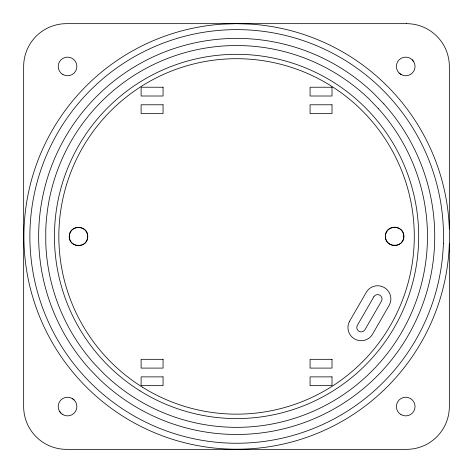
<?xml version="1.0" encoding="UTF-8"?>
<svg xmlns="http://www.w3.org/2000/svg" width="473" height="473" viewBox="0 0 473 473"><rect width="100%" height="100%" fill="white"/><g stroke="black" fill="none" stroke-linecap="round" stroke-linejoin="round"><path stroke-width="0.71" d="M236.329 23.662L221.849 24.17A212.785 212.785 0 0 0 24.034 243.861A212.785 212.785 0 0 0 236.689 449.22A212.785 212.785 0 0 0 449.344 243.861M236.5 23.662L251.535 24.17A212.785 212.785 0 0 1 449.344 229.009M399.123 73.043L401.057 74.521A9.324 9.324 0 0 0 415.046 66.445A9.324 9.324 0 0 0 401.057 58.368A9.324 9.324 0 0 0 401.057 74.521M72.203 398.485L74.137 399.969M412.314 59.852L413.798 61.786M59.462 411.226L60.946 413.154M87.73 236.506C88.238 248.798 67.946 248.089 69.318 235.861C69.566 224.385 88.28 225.036 87.73 236.506A9.218 9.218 0 0 1 73.9 244.488A9.218 9.218 0 0 1 73.9 228.524A9.218 9.218 0 0 1 87.73 236.506M403.836 236.376C404.35 248.668 384.058 247.958 385.424 235.731C385.678 224.255 404.385 224.906 403.836 236.376A9.218 9.218 0 0 1 390.012 244.358A9.218 9.218 0 0 1 390.012 228.394A9.218 9.218 0 0 1 403.836 236.376M349.494 321.409L348.388 324.064A13.244 13.244 0 0 0 370.542 336.853L372.292 334.571L389.326 305.073L390.426 302.413A13.244 13.244 0 0 0 368.272 289.624L366.522 291.906L349.494 321.409M373.836 296.79L357.381 325.3A4.387 4.387 0 0 0 358.989 331.295A4.387 4.387 0 0 0 364.979 329.687L381.439 301.183A4.387 4.387 0 0 0 379.831 295.187A4.387 4.387 0 0 0 373.836 296.79M406.555 23.656L66.445 23.662A42.795 42.795 0 0 0 23.656 66.445L23.656 406.561A42.795 42.795 0 0 0 66.445 449.35L406.555 449.35A42.795 42.795 0 0 0 449.344 406.561L449.344 66.445A42.795 42.795 0 0 0 406.555 23.662M163.055 87.227L141.114 87.227L141.114 96.007L163.055 96.007L163.055 87.227M332.016 87.227L310.075 87.227L310.075 96.007L332.016 96.007L332.016 87.227M163.055 104.781L141.114 104.781L141.114 113.561L163.055 113.561L163.055 104.781M332.016 104.781L310.075 104.781L310.075 113.561L332.016 113.561L332.016 104.781M163.055 359.32L141.114 359.32L141.114 368.095L163.055 368.095L163.055 359.32M332.016 359.32L310.075 359.32L310.075 368.095L332.016 368.095L332.016 359.32M163.055 376.875L141.114 376.875L141.114 385.649L163.055 385.649L163.055 376.875M332.016 376.875L310.075 376.875L310.075 385.649L332.016 385.649L332.016 376.875M383.857 103.924L374.255 93.979A198.033 198.033 0 0 0 99.123 93.979A198.033 198.033 0 0 0 89.521 368.946L99.123 378.891A198.033 198.033 0 0 0 374.255 378.891A198.033 198.033 0 0 0 383.857 103.924M378.435 108.701L369.177 99.117A190.903 190.903 0 0 0 45.78 229.777L45.78 243.098A190.903 190.903 0 0 0 94.695 364.18L103.954 373.765A190.903 190.903 0 0 0 427.35 243.098L427.35 229.777A190.903 190.903 0 0 0 378.435 108.701M443.378 243.654L443.378 229.216A206.813 206.813 0 0 0 131.21 58.546A206.813 206.813 0 0 0 131.21 414.324A206.813 206.813 0 0 0 443.378 243.654M140.055 390.893A182.129 182.129 0 0 0 418.581 242.797A182.129 182.129 0 0 0 151.064 75.633A182.129 182.129 0 0 0 140.055 390.893M401.057 414.638A9.324 9.324 0 0 0 415.046 406.561A9.324 9.324 0 0 0 401.057 398.485A9.324 9.324 0 0 0 401.057 414.638M62.879 414.638A9.324 9.324 0 0 0 76.868 406.561A9.324 9.324 0 0 0 62.879 398.485A9.324 9.324 0 0 0 62.879 414.638M62.879 74.521A9.324 9.324 0 0 0 76.868 66.445A9.324 9.324 0 0 0 62.879 58.368A9.324 9.324 0 0 0 62.879 74.521M142.373 387.139A177.724 177.724 0 0 0 414.182 242.643A177.724 177.724 0 0 0 153.14 79.499A177.724 177.724 0 0 0 142.373 387.139"/></g></svg>
